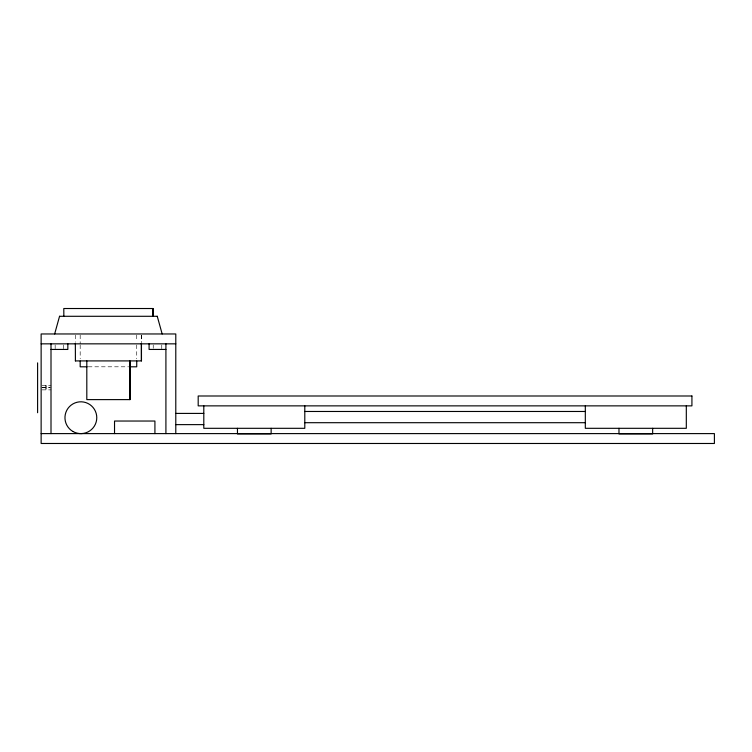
<?xml version="1.0" encoding="UTF-8"?>
<svg xmlns="http://www.w3.org/2000/svg" width="752" height="752" viewBox="0 0 752 752"><rect width="100%" height="100%" fill="white"/><g stroke="black" fill="none" stroke-linecap="round" stroke-linejoin="round"><path stroke-width="0.56" stroke-dasharray="3.76 2.82" d="M88.266 366.807L128.648 366.807M42.018 385.456L51.004 385.456M42.018 387.393L51.004 387.393M42.018 387.665L49.867 387.665M42.018 389.874L51.004 389.874M161.765 344.961L161.765 349.445M153.229 344.961L153.229 348.326M141.461 335.138L141.47 342.169M141.404 335.138L141.385 342.169M136.732 335.063L136.732 341.643M136.732 344.989L136.732 358.77M80.182 335.063L80.182 343.843M80.182 344.989L80.182 358.77M75.341 335.138L75.35 342.169M63.685 344.961L63.685 349.445M55.159 344.961L55.159 349.445M46.436 385.456L46.436 389.874M45.308 385.456L45.308 389.874"/><path stroke-width="1.13" d="M54.652 333.963L59.558 316.291M152.957 308.517L152.957 316.291L153.023 308.517L63.788 308.517L63.854 316.291M59.483 316.291L157.328 316.291M41.134 343.843L175.789 343.843M51.004 349.445L67.84 349.445L67.84 343.843M165.91 349.445L149.084 349.445L149.084 343.843M75.341 360.913L141.47 360.913L141.461 343.335M87.11 366.807L80.182 366.807L80.182 361.063M129.805 366.807L136.732 366.807L136.732 361.063M129.927 399.613L129.927 360.913L130.002 399.613L86.809 399.613L86.809 360.913M304.795 411.476L585.319 411.476M175.789 413.412L203.801 413.412M304.795 422.699L585.319 422.699M175.789 424.626L203.801 424.626M41.134 433.603L714.4 433.603L714.4 443.483L41.134 443.483L41.134 333.963L175.789 333.963L175.789 433.603M157.253 316.291L162.159 333.963M686.313 405.864L686.313 428.311L585.319 428.311L585.319 405.864M652.651 428.311L652.651 433.923L618.981 433.923L618.981 428.311M304.795 405.864L304.795 428.311L203.801 428.311L203.801 405.864M271.134 428.311L271.134 433.923L237.463 433.923L237.463 428.311M165.91 343.843L165.91 433.603M154.921 433.603L154.921 421.035L114.53 421.035L114.53 433.603M141.385 343.335L141.404 360.913M75.35 343.335L75.407 360.913M51.004 343.843L51.004 433.603M37.6 362.868L37.6 412.726M691.925 395.994L198.19 395.994L198.19 405.864L691.925 405.864L691.925 395.994M72.916 431.479A15.905 15.905 0 0 0 96.773 417.708A15.905 15.905 0 0 0 72.916 403.927A15.905 15.905 0 0 0 72.916 431.479"/></g></svg>
